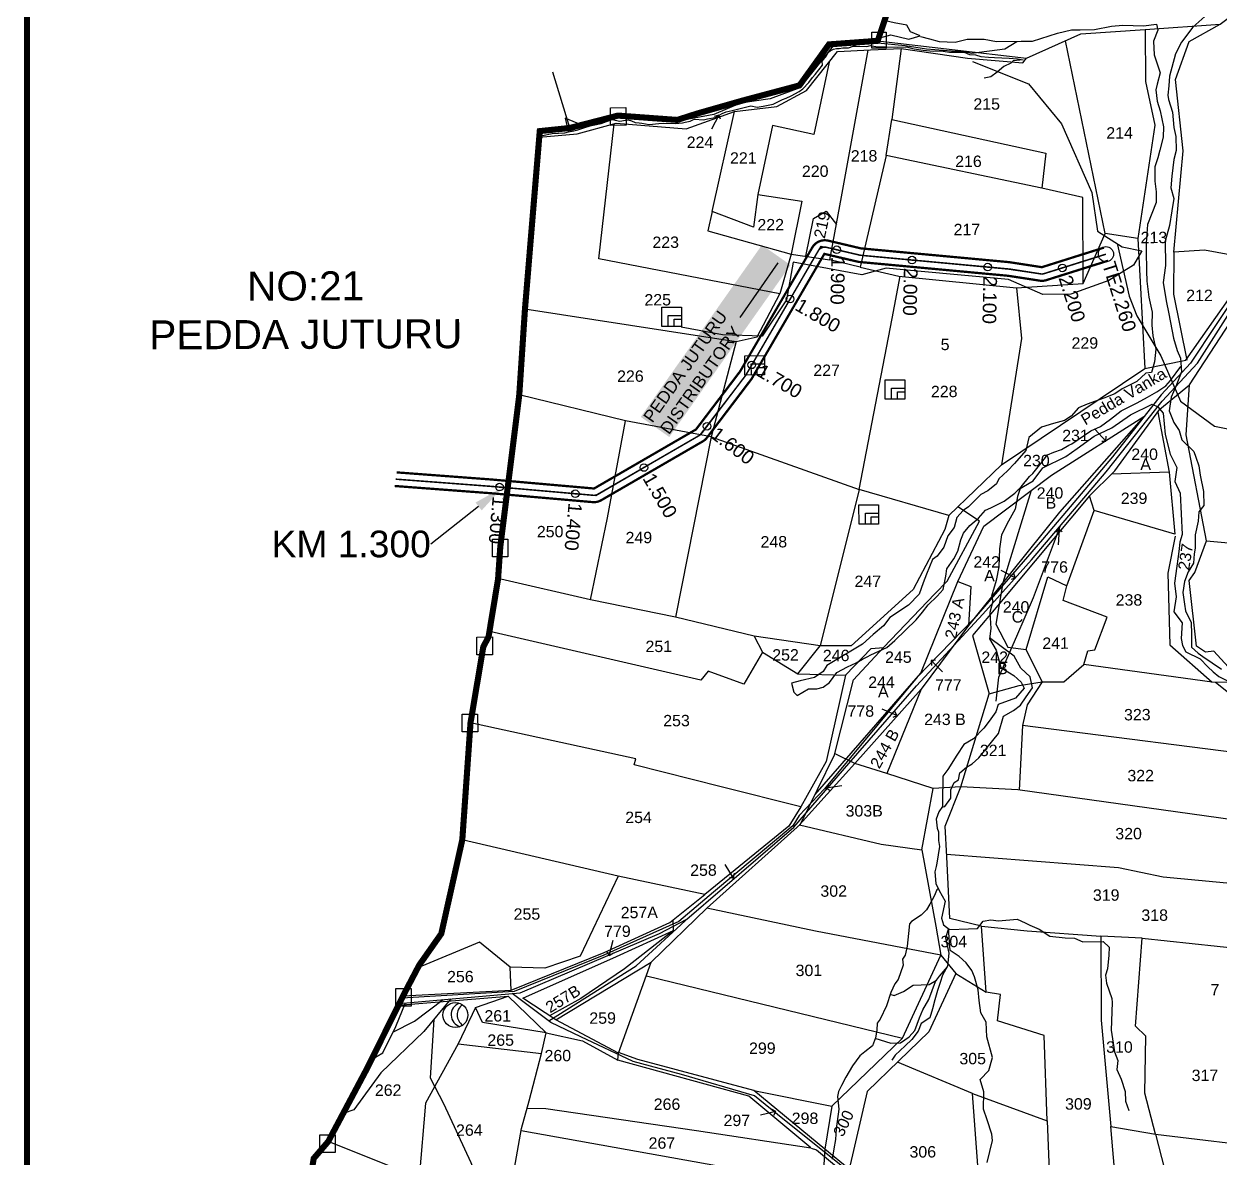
# Model space of a CAD drawing. Header units: inches. Extents: x 208632 to 221797, y 1591440 to 1598854.
# Drawn here: x 208632 to 210205, y 1593065 to 1594556 of the extents above; entities that cross this region are included whole.
import ezdxf
from ezdxf import colors
from ezdxf.entities.mleader import LeaderData, LeaderLine
from ezdxf.enums import TextEntityAlignment as Align
from ezdxf.math import Vec2, Vec3

# ---------------------------------------------------------------- set-up
doc = ezdxf.new("R2010")
doc.units = ezdxf.units.IN
doc.header["$LTSCALE"] = 15
doc.header["$MEASUREMENT"] = 0
doc.header["$PDMODE"] = 32
doc.header["$PDSIZE"] = 10
doc.linetypes.add('HIDDEN2', pattern=[0.1875, 0.125, -0.0625])
for name, color, linetype in [('BOUNDRY STONES', 240, 'Continuous'), ('CANAL1', 7, 'Continuous'), ('CSMark', 72, 'Continuous'), ('DIMENSION', 1, 'Continuous'), ('PAPER SIZE', 5, 'Continuous'), ('PLOTS', 7, 'Continuous'), ('PLOTS NO', 7, 'Continuous'), ('ROADS', 1, 'Continuous'), ('STREAMS', 4, 'Continuous'), ('STRUCTURE', 5, 'Continuous'), ('text2', 7, 'Continuous'), ('VILLAGE BOUNDRY', 5, 'Continuous'), ('VILLAGE STONES', 240, 'Continuous'), ('wells', 7, 'Continuous')]:
    doc.layers.add(name, color=color, linetype=linetype)
doc.styles.add('FONT1', font='Arial')
doc.styles.get("Standard").update_dxf_attribs({"font": 'arial.ttf'})
doc.dimstyles.get("Standard").update_dxf_attribs({"dimtxt": 0.18, "dimasz": 0.18, "dimexe": 0.18, "dimexo": 0.0625, "dimgap": 0.09, "dimtad": 0, "dimtih": 1, "dimtoh": 1, "dimdec": 4, "dimzin": 0, "dimdsep": 46, "dimtxsty": 'Standard', "dimcen": 0.09, "dimadec": 0, "dimazin": 0, "dimtfac": 1, "dimtdec": 4, "dimtofl": 0, "dimtmove": 0, "dimatfit": 3, "dimfxl": 1, "dimtolj": 1, "dimtzin": 0, "dimarcsym": 0})

# ---------------------------------------------------------------- blocks, each defined once
blk = doc.blocks.new('GGGGGFDGG')
at = {"layer": 'PLOTS NO', "color": 0}
for points in [[(17673.9, 8953.1), (17670.6, 8947.5), (17677, 8943.1)], [(17670.6, 8947.5), (17695.6, 8952)]]:
    blk.add_lwpolyline(points, dxfattribs=at)

msp = doc.modelspace()

# ---------------------------------------------------------------- linework, layer by layer
at = {"layer": 'BOUNDRY STONES'}
for points in [[(209746.7, 1594545.3), (209765.7, 1594545.4), (209765.8, 1594524.3), (209746.8, 1594524.2)], [(209403.3, 1594445.9), (209423.6, 1594446), (209423.7, 1594422.7), (209403.4, 1594422.6)], [(209248, 1593878.7), (209268.3, 1593878.8), (209268.4, 1593855.5), (209248.1, 1593855.4)], [(209227.7, 1593749.9), (209248, 1593750), (209248.1, 1593726.7), (209227.8, 1593726.6)], [(209208.4, 1593648.6), (209228.6, 1593648.7), (209228.7, 1593625.4), (209208.5, 1593625.3)], [(209121, 1593287.7), (209141.3, 1593287.8), (209141.4, 1593264.5), (209121.1, 1593264.4)], [(209021.1, 1593095.5), (209041.3, 1593095.6), (209041.4, 1593072.3), (209021.1, 1593072.2)]]:
    msp.add_lwpolyline(points, close=True, dxfattribs=at)
for points in [[(209349.7, 1594419.2), (209327.6, 1594492.7)], [(209343.5, 1594432.2), (209347.6, 1594415.2), (209364.6, 1594423.3), (209343.5, 1594432.2)]]:
    msp.add_lwpolyline(points, dxfattribs=at)
at = {"layer": 'CANAL1', "color": 1, "linetype": 'HIDDEN2', "ltscale": 5, "const_width": 2}
msp.add_lwpolyline([(209121, 1593957.5), (209246.8, 1593948), (209380.6, 1593936.3, 0.154393), (209386.5, 1593937.6), (209520.1, 1594015, 0.099378), (209523, 1594017.6), (209580.6, 1594093.5, 0.030479), (209581.3, 1594094.5), (209676.3, 1594257.6, -0.329876), (209687.2, 1594262.3), (209730.3, 1594252.2, 0.034639), (209731.7, 1594251.9), (209926.7, 1594233.8, -0.015186), (209927.3, 1594233.8), (209968.7, 1594227.4, 0.115055), (209973.2, 1594227.7), (210054.5, 1594253.3)], format="xyb", dxfattribs=at)
at = {"layer": 'CANAL1', "color": 200, "linetype": 'ByBlock', "ltscale": 40, "const_width": 3}
for points in [[(209122.3, 1593966.4), (209247.5, 1593957), (209381.7, 1593945.2), (209515.7, 1594022.9), (209573.5, 1594099), (209668.5, 1594262.1, -0.329876), (209689.3, 1594271.1), (209732.5, 1594260.9), (209927.5, 1594242.8, -0.015186), (209928.7, 1594242.6), (209970.3, 1594236.2), (210051.8, 1594261.9)], [(209119.7, 1593948.5), (209246.1, 1593939), (209379.9, 1593927.3, 0.154393), (209391.1, 1593929.8), (209524.6, 1594007.2, 0.099378), (209530.2, 1594012.2), (209587.8, 1594088.1, 0.030479), (209589.1, 1594090), (209684.4, 1594253.7), (209728.3, 1594243.4, 0.034639), (209730.9, 1594243), (209925.9, 1594224.9), (209967.3, 1594218.5, 0.115055), (209975.9, 1594219.1), (210057.3, 1594244.7)]]:
    msp.add_lwpolyline(points, format="xyb", dxfattribs=at)
at = {"layer": 'CSMark', "linetype": 'Continuous'}
for p in [(209700.7, 1594259.1), (209799.6, 1594245.6), (209899.1, 1594236.4), (209997.3, 1594235.3), (209639.3, 1594194.2), (209589, 1594107.8), (209530.2, 1594027), (209447.2, 1593972.8), (209257.4, 1593947.1), (209357, 1593938.3)]:
    msp.add_point(p, dxfattribs=at)
at = {"layer": 'PAPER SIZE', "color": 5, "const_width": 8}
msp.add_lwpolyline([(208636.3, 1591444.1), (214757.7, 1591444.1), (214757.7, 1598405.7), (208636.3, 1598405.7)], close=True, dxfattribs=at)
at = {"layer": 'PLOTS'}
for points in [[(209754.5, 1594533.8), (209950, 1594510.8), (210021.4, 1594542.8), (210105.9, 1594548.7), (210204.6, 1594555.7), (210267.4, 1594603.5), (210335.4, 1594631.7), (210320.1, 1594683), (210248.1, 1594726.8)], [(210105.9, 1594548.7), (210106.5, 1594480.5), (210118.7, 1594422.8), (210096.2, 1594273.8), (210053.4, 1594280.3), (210001.2, 1594533.7)], [(210479.2, 1594545), (210409.2, 1594459.2), (210324, 1594372.6), (210245.7, 1594247), (210184.2, 1594258.7), (210143.7, 1594255.9), (210155.8, 1594389.1), (210145.7, 1594483), (210163.7, 1594533.1), (210204.6, 1594555.7)], [(209309.7, 1594407.1), (209359.6, 1594411.4), (209410.9, 1594425.5), (209502.9, 1594418.3), (209566.3, 1594440.8), (209621.9, 1594447.5), (209661, 1594468.3), (209701.7, 1594519.7), (209744.9, 1594521.8), (209785.5, 1594523.7), (209872.5, 1594511.1), (209945.1, 1594505), (209950, 1594510.8)], [(209731.5, 1594236.4), (209691.7, 1594245.7), (209706.8, 1594328.7), (209741.9, 1594521.6)], [(209785.5, 1594523.7), (209772.9, 1594430.4), (209975.3, 1594386.1), (209970.4, 1594340.1), (209765.8, 1594383.2), (209772.9, 1594430.4)], [(209690.6, 1594505.7), (209670.6, 1594410.8), (209616.1, 1594422.3), (209597, 1594331.7), (209591.3, 1594288.9), (209537, 1594309.4), (209566.3, 1594440.8)], [(209597, 1594331.7), (209654.7, 1594322.9), (209640.7, 1594253.5), (209626, 1594201.1), (209387.9, 1594247.3), (209408.1, 1594424.8)], [(209765.8, 1594383.2), (209731.5, 1594236.4), (209782.4, 1594224.5), (209936.9, 1594209.1), (210024.4, 1594214.9), (210024.3, 1594327.8), (209970.4, 1594340.1)], [(209537, 1594309.4), (209531.4, 1594284.1), (209640.7, 1594253.5), (209691.7, 1594245.7)], [(209660.1, 1594250.5), (209670, 1594300.4), (209686.7, 1594309.9), (209700.2, 1594292.5)], [(210024.4, 1594214.9), (210053.4, 1594280.3)], [(210096.2, 1594273.8), (210105.5, 1594103.2), (210159.3, 1594113.9), (210227, 1594210), (210245.7, 1594247)], [(210031.7, 1593934.2), (210066.2, 1593968.6), (210125.4, 1594049.5), (210164.2, 1594081.4), (210251.6, 1594215.2), (210245.7, 1594247)], [(210143.7, 1594255.9), (210143.4, 1594200.7), (210160.6, 1594114.1)], [(209535.8, 1594013.1), (209730.1, 1593943.7), (209773.3, 1594168.7), (209784, 1594224.4)], [(209936.9, 1594209.1), (209943.6, 1594142.6), (209917, 1593976.3), (209848, 1593909.6), (209730.1, 1593943.7), (209678.8, 1593738.4), (209592.1, 1593750.9), (209488.7, 1593775.9), (209377.2, 1593798.8), (209259.1, 1593826)], [(209290.9, 1594181.6), (209568.4, 1594138.6), (209596.2, 1594144.8), (209626, 1594201.1)], [(209568.4, 1594138.6), (209535.8, 1594013.1), (209423.2, 1594034.1), (209283.4, 1594068.5)], [(209917, 1593976.3), (210047.1, 1594063.4), (210105.5, 1594103.2)], [(210186.7, 1593876.2), (210160.1, 1594015.7), (210164.2, 1594081.4)], [(209672.3, 1593543), (209811.1, 1593702.5), (209859.6, 1593823.1), (209859.6, 1593823.1), (209894.1, 1593895.8), (209983.1, 1593962.8), (210104.1, 1594039.7), (209993.5, 1593914.2), (209888, 1593782.6), (209874, 1593765.2), (209811.6, 1593681.4)], [(210122.6, 1594045.6), (210137.8, 1593966.6), (210061.6, 1593964)], [(209377.2, 1593798.8), (209399.4, 1593906.7), (209423.1, 1594034.1)], [(209535.8, 1594013.1), (209488.7, 1593775.9)], [(210137.8, 1593966.6), (210145, 1593885.2), (210038.9, 1593916.2)], [(209956.4, 1593942.7), (209919, 1593821.3), (209909.9, 1593766.9), (209925.6, 1593736.8), (209949.6, 1593733.4), (209978.1, 1593829), (210003.2, 1593817.3), (210038.9, 1593916.2), (210032.9, 1593935.7), (209914.4, 1593794.1), (209879.3, 1593752.1), (209901.2, 1593675.2), (209940.5, 1593686.4), (209970.7, 1593691.1), (209949.6, 1593733.4)], [(209649.6, 1593701.5), (209712, 1593699.6), (209746.1, 1593734.9), (209762.2, 1593736), (209829.7, 1593806.8), (209845.6, 1593823.4), (209888.1, 1593902.1), (209859.7, 1593920.9)], [(209848, 1593909.6), (209842.7, 1593891.2), (209801.3, 1593812.3), (209719.5, 1593738.4), (209678.8, 1593738.4)], [(210145.3, 1593882.7), (210136, 1593833.9), (210138.5, 1593739.5), (210194.2, 1593690.6)], [(210534.9, 1593216.7), (210499.7, 1593274.3), (210480.6, 1593276.2), (210440.3, 1593291.5), (210393.9, 1593348.8), (210306.3, 1593456.9), (210310.3, 1593512.3), (210315.7, 1593589.3), (210281.1, 1593648.9), (210234.5, 1593689.5), (210196.1, 1593731.3), (210185.5, 1593730.1), (210173.4, 1593737.8), (210163.7, 1593824.3), (210171.2, 1593834.6), (210186.7, 1593876.2), (210303.3, 1593865.8), (210331.5, 1593740.7), (210330, 1593675.5), (210234.5, 1593689.5), (210194.2, 1593690.6), (210025.5, 1593713.6)], [(209859.6, 1593823.1), (209876.7, 1593816.2), (209874, 1593765.2)], [(209970.7, 1593691.1), (209999.2, 1593690.9), (210025.5, 1593713.6), (210030.6, 1593731.7), (210040, 1593733.1), (210056.1, 1593776.2), (209998.2, 1593797.9), (210003.2, 1593817.3)], [(209602.9, 1593730.1), (209578.6, 1593687.8), (209531.6, 1593705), (209521.9, 1593693), (209244.5, 1593757.3)], [(209592.1, 1593750.9), (209602.9, 1593730.1), (209649.6, 1593701.5), (209678.8, 1593738.4)], [(209331.4, 1593246.6), (209456.9, 1593322.4), (209529.9, 1593393.5), (209653.1, 1593504), (209697.9, 1593595), (209722.5, 1593693.6), (209762.2, 1593736)], [(209712, 1593699.6), (209686.6, 1593586.5), (209653.3, 1593526.7), (209548.9, 1593553.1), (209434.3, 1593582.1), (209436.4, 1593589.6), (209219.3, 1593637.1)], [(209651.8, 1593502.9), (209724.3, 1593583.8), (209811.6, 1593681.4), (209766.5, 1593570.3)], [(209970.7, 1593691.1), (209951, 1593660.7), (209944.9, 1593633.4), (209940.4, 1593548.8)], [(210198.7, 1593690.5), (210240.8, 1593657), (210287.9, 1593589.8), (210292, 1593543), (210280.8, 1593501.4), (210292.5, 1593476.7), (210292.1, 1593419), (210319.6, 1593330.6)], [(210280.8, 1593501.4), (209938.5, 1593548.9), (209863.9, 1593552.8), (209901.2, 1593675.2)], [(210287.9, 1593589.8), (209944.9, 1593633.4)], [(209977.4, 1593113.9), (209973.1, 1593226.2), (209912.1, 1593245.2), (209915.8, 1593279.9), (209897, 1593283), (209891.1, 1593369.8), (209849.3, 1593379.8), (209845.2, 1593461.1), (209843.1, 1593501.4), (209863.9, 1593552.8), (209827.4, 1593550.7), (209766.5, 1593570.3), (209724.3, 1593583.8), (209698.7, 1593596.4)], [(209812.4, 1593470.3), (209827.4, 1593550.7)], [(209653.3, 1593526.7), (209637.9, 1593501.2), (209527.4, 1593411.2), (209413.2, 1593435.4), (209208.5, 1593483.4)], [(209651.8, 1593502.9), (209758.9, 1593477.6), (209812.4, 1593470.3), (209830.9, 1593369.7), (209837.6, 1593331.6), (209857, 1593307.5), (209821.9, 1593230.7), (209782.3, 1593192.6), (209740.5, 1593152.4), (209717.1, 1593050.5), (209685.2, 1593076.8), (209591.7, 1593153.7), (209439, 1593194.5), (209414, 1593203.5)], [(210292.1, 1593419), (210129.9, 1593434.3), (210071.2, 1593446.6), (209845, 1593463.8)], [(209413.2, 1593435.4), (209363.5, 1593330.4), (209316.8, 1593314.4), (209271.2, 1593315.8), (209230.9, 1593348.8), (209149.9, 1593315)], [(209272.6, 1593285.8), (209395.1, 1593335.3), (209481.1, 1593374.4), (209527.4, 1593411.2)], [(209450.5, 1593304.7), (209787.1, 1593222.4), (209837.6, 1593331.6), (209672.7, 1593363.3), (209529.9, 1593393.5)], [(209225.9, 1593262.9), (209203.2, 1593215.1), (209312.8, 1593202.2), (209318.7, 1593229.5), (209366.7, 1593219.1), (209412.8, 1593193.6), (209413.7, 1593202.9), (209331.4, 1593246.6), (209288.1, 1593275.1), (209411.1, 1593329.8), (209486, 1593363.9), (209485.5, 1593377.9)], [(209486, 1593363.9), (209421.5, 1593313.8), (209364.4, 1593274.8), (209323.2, 1593252)], [(209891.1, 1593369.8), (209950.9, 1593363.8), (210047.8, 1593356.8), (210048.1, 1593246.4), (210060.9, 1593106.3)], [(210119.8, 1593096.1), (210105.8, 1593150.4), (210107, 1593225.2), (210093.3, 1593238.4), (210102, 1593354.2), (210047.8, 1593356.8)], [(210102, 1593354.2), (210299.2, 1593332.8), (210286.8, 1593137.6), (210280.2, 1593077.2)], [(209130.7, 1593278.2), (209272.6, 1593285.8), (209271.2, 1593315.8)], [(209413.7, 1593202.9), (209456.9, 1593322.4)], [(209857, 1593307.5), (209897, 1593283)], [(209124.5, 1593265.8), (209268.9, 1593277.7), (209318.7, 1593229.5), (209235.2, 1593243.2), (209225.9, 1593262.9), (209268.9, 1593277.7)], [(209694.1, 1593133.1), (209787.1, 1593222.4)], [(209203.2, 1593215.1), (209160.3, 1593137.2), (209151.9, 1593038.8), (209032.3, 1593086.7)], [(209250.8, 1592950), (209261.1, 1592948.8), (209267.8, 1592999.3), (209286.5, 1593103.8), (209296.6, 1593140.1), (209312.8, 1593202.2)], [(209294, 1593130.7), (209318.1, 1593130), (209516.5, 1593101.1), (209666.6, 1593078.3), (209585.1, 1593146.1), (209412.8, 1593193.6)], [(209882.7, 1592950.8), (209887, 1593043.2), (209879.1, 1593149.7), (209780.6, 1593190.9)], [(209591.7, 1593153.7), (209694.1, 1593133.1), (209685.2, 1593076.8), (209681.9, 1593029.9), (209678.1, 1592974.5), (209614.3, 1592943.7), (209591.3, 1592881.7), (209521.3, 1592899.7), (209261.1, 1592948.8)], [(209879.1, 1593149.7), (209977.4, 1593113.9), (209982.4, 1592982.5), (209999.9, 1592947.9), (210005.7, 1592929.5)], [(209681.9, 1593029.9), (209286, 1593100.8)], [(210074.5, 1592948), (210060.9, 1593106.3), (210119.8, 1593096.1), (210159.9, 1592939.5)], [(210119.8, 1593096.1), (210280.2, 1593077.2), (210373.4, 1593074), (210383, 1593029), (210404.8, 1592999.6), (210418.3, 1592997.5)], [(209667, 1593078), (209674.1, 1593075.7), (209718.6, 1593038.5), (209738.5, 1593018), (209815.2, 1592965.7), (209899.8, 1592928.4), (209920.6, 1592926.1)]]:
    msp.add_lwpolyline(points, dxfattribs=at)
at = {"layer": 'ROADS', "color": 1}
for points in [[(210559.4, 1594654.5), (210490.6, 1594555.6), (210446.2, 1594492.4), (210362.2, 1594405.7), (210318.4, 1594356.2), (210249.9, 1594253.7), (210233.2, 1594211.8), (210165.7, 1594109.9), (210127.2, 1594068.2), (210063.2, 1593987), (209971.1, 1593878.3), (209881, 1593773.9), (209806.3, 1593697), (209684.6, 1593550.4), (209651.4, 1593515.2), (209642.8, 1593501.8), (209538.7, 1593414.4), (209492.9, 1593375.9), (209394.6, 1593331.8), (209276.7, 1593283.8), (209129.1, 1593275.1)], [(209125.7, 1593268.2), (209284.4, 1593282), (209467.7, 1593360.2), (209503.8, 1593379.2), (209644.4, 1593500), (209716.7, 1593583.5), (209805.3, 1593685.8), (209892.7, 1593779.9), (209956.5, 1593851.5), (210055, 1593967.2), (210128.5, 1594060.2), (210174.7, 1594110.1), (210253.9, 1594234.1), (210281.6, 1594292.9), (210324, 1594356.7), (210377.9, 1594415.4), (210456.8, 1594497.8), (210495.4, 1594552.5), (210533.6, 1594614)], [(209937.3, 1594532.4), (209921.4, 1594522.7), (209877.7, 1594517.1), (209868.5, 1594519.3), (209851.3, 1594520.4), (209818.5, 1594523), (209790.8, 1594527.3), (209745.5, 1594531.8), (209696, 1594527.2), (209669.1, 1594493.4), (209652.3, 1594472.2), (209613.3, 1594457.7), (209574.1, 1594451.8), (209539.3, 1594437), (209487.3, 1594427.3), (209428.5, 1594433), (209404.5, 1594431.9), (209351.6, 1594416), (209310.1, 1594412.5)], [(210069.1, 1594267.3), (210085.2, 1594198.1), (210095.2, 1594172.3), (210126.5, 1594119.8), (210152.6, 1594060.2), (210197.3, 1594027), (210263.8, 1594014.2), (210290.9, 1594009), (210328.7, 1594052.8), (210313.9, 1594165.9), (210317.7, 1594216.5), (210363.3, 1594337.1), (210414.4, 1594434.6), (210493.6, 1594524.1), (210529.3, 1594515.1), (210616.9, 1594469), (210686.4, 1594458.7), (210787.4, 1594452.9), (210827.7, 1594428.9)], [(209879.2, 1594506.8), (209952.6, 1594477.1), (209996.2, 1594424.8), (210036, 1594334.4), (210043.4, 1594283.5), (210075.7, 1594263.1), (210101.5, 1594257.7), (210090.5, 1594238.7), (210058.3, 1594218.7), (210008.2, 1594200.9), (209971.4, 1594200.4), (209926.3, 1594220.1), (209807, 1594231), (209765.7, 1594234.8), (209733.6, 1594226.1), (209643.6, 1594242.7), (209634.4, 1594193.1), (209602.8, 1594145.7), (209550.7, 1594147.4), (209496.2, 1594157.3)], [(209910.1, 1593665.6), (209913.7, 1593697), (209937.2, 1593751.2), (209959.1, 1593801.8), (209994.9, 1593896.6)], [(209322.2, 1593245.3), (209437.2, 1593317.7), (209506.8, 1593381.7)], [(209193.4, 1593274.1), (209157.9, 1593231.3), (209101.6, 1593177.1), (209065.9, 1593128.4), (209051.8, 1593123.4)], [(209089.2, 1593194.5), (209104.1, 1593203.2), (209121, 1593237.7), (209134, 1593269)], [(209117.4, 1593230.2), (209145.6, 1593245.1), (209183.2, 1593273.2)], [(209921.3, 1592932.6), (209897.9, 1592942.9), (209827.8, 1592964.9), (209759.8, 1593010.3), (209714.6, 1593048.4), (209629.8, 1593116.6), (209592.7, 1593146.5), (209496.4, 1593174.7), (209432.9, 1593192), (209364.5, 1593224.5), (209325, 1593243.2), (209274.2, 1593281.1)], [(209170.9, 1593246.9), (209166.1, 1593170.3), (209184, 1593136.7), (209219.7, 1593058.9), (209254.7, 1592971.7), (209263.8, 1592926.5), (209288.1, 1592846.7), (209301.3, 1592803.8), (209304.9, 1592720.2), (209297.9, 1592660), (209290.5, 1592630.2)]]:
    msp.add_lwpolyline(points, dxfattribs=at)
at = {"layer": 'STREAMS'}
msp.add_lwpolyline([(210196.1, 1594576.2), (210168.8, 1594551.7), (210154, 1594532), (210145.7, 1594516.6), (210138.1, 1594487.3), (210137.1, 1594474.5), (210136, 1594462.2), (210136.8, 1594456.7), (210141.9, 1594440), (210143.9, 1594419.9), (210146.5, 1594407.9), (210146.9, 1594389.4), (210143.7, 1594377.7), (210141.2, 1594355.8), (210139.8, 1594340.5), (210143.9, 1594326.5), (210141, 1594310.1), (210138.2, 1594290.8), (210132.4, 1594270.4), (210132.6, 1594238.4), (210129.8, 1594216.1), (210133.5, 1594192.1), (210137.2, 1594175), (210143.5, 1594142.8), (210148.3, 1594126.8), (210152.7, 1594116.6), (210153.9, 1594098.8), (210146.3, 1594079.5), (210140.2, 1594065.2), (210137.7, 1594047.4), (210143.6, 1594031.8), (210150.6, 1594021.6), (210154.3, 1594009), (210169.8, 1593993.9), (210172.7, 1593986.3), (210176.4, 1593975.2), (210178.3, 1593962.9), (210182.6, 1593941.3), (210183.2, 1593922.9), (210176.4, 1593914.5), (210175.7, 1593902.3), (210171.8, 1593884.2), (210171.6, 1593866.9), (210170.5, 1593859.4), (210169.7, 1593847.1), (210162.4, 1593835.5), (210157.6, 1593823.1), (210155.7, 1593808.6), (210157.7, 1593793.3), (210159.1, 1593784.3), (210166.6, 1593768.9), (210167.1, 1593753.8), (210166.8, 1593736.8), (210175.7, 1593728.7), (210181.8, 1593724.3), (210206.2, 1593707.6)], dxfattribs=at)
at = {"layer": 'STREAMS', "color": 4}
for points in [[(209752.3, 1594536.5), (209771.7, 1594541.6), (209795.4, 1594536.1), (209810.2, 1594540.3), (209797.6, 1594545.8), (209792.9, 1594554.5), (209776.3, 1594557.3), (209762.9, 1594560.7)], [(209810.8, 1594539.7), (209822.7, 1594536.5), (209835.3, 1594533.1), (209856.5, 1594532), (209871.9, 1594535.9), (209894.6, 1594536), (209910.7, 1594532.8), (209943, 1594533.3), (209958.1, 1594533.3), (209990.9, 1594543.9), (210009.2, 1594548.4), (210020.8, 1594548.4), (210039.5, 1594548.8), (210061.6, 1594553), (210076.7, 1594554.5), (210103.8, 1594553.7), (210121, 1594555.8), (210122.5, 1594548), (210117, 1594533.4), (210117.9, 1594515.4), (210125.9, 1594491.8), (210121.9, 1594477), (210120.2, 1594469.4), (210121.7, 1594454.5), (210125.8, 1594441.7), (210130, 1594420.8), (210129.7, 1594407.1), (210125.4, 1594390.2), (210122.8, 1594379.9), (210118.8, 1594368.2), (210118.9, 1594349.3), (210120.4, 1594335.3), (210120.5, 1594321.4), (210108.9, 1594292.2), (210107.3, 1594267.7), (210107.3, 1594257.5), (210107.7, 1594231.3), (210108.4, 1594217.6), (210110.8, 1594196.7), (210115.2, 1594176.9), (210115, 1594159.9), (210116.2, 1594145.9), (210120.1, 1594128.2), (210118.1, 1594111.9), (210114.4, 1594097.6), (210106.8, 1594096.9), (210095.2, 1594086.1), (210075.8, 1594076.1), (210066.2, 1594069.6), (210051.9, 1594064.1), (210029.6, 1594056.1), (210018.2, 1594051.1), (210008.7, 1594040.3), (209999.9, 1594034.5), (209985.7, 1594030.6), (209970, 1594025.9), (209953.2, 1594012.1), (209949.2, 1593995.2), (209934.1, 1593978.3), (209925.1, 1593968.4), (209913.7, 1593958), (209910.6, 1593951.5), (209899.2, 1593942.2), (209890.2, 1593937.5), (209873.7, 1593921.1), (209866.7, 1593916.1), (209858.6, 1593907.1), (209854.9, 1593894), (209846.8, 1593882.9), (209841.6, 1593868.3), (209832.6, 1593856.1), (209826.5, 1593852), (209818.5, 1593832.4), (209814.1, 1593821.4), (209809, 1593806.5), (209794.8, 1593791.9), (209770.6, 1593775.5), (209761.9, 1593764.5), (209748.5, 1593753.3), (209734.3, 1593740.5), (209687.6, 1593712.6), (209682.6, 1593704.8), (209671.3, 1593696.9), (209652.7, 1593692.4), (209641.4, 1593689.2), (209644.3, 1593677.5), (209648.7, 1593673.2), (209663.5, 1593682), (209674.6, 1593682), (209682.7, 1593684.1), (209691.1, 1593690), (209700.7, 1593703.1), (209714.9, 1593710.7), (209726.3, 1593716), (209734.7, 1593721), (209740.5, 1593723.9), (209745.4, 1593726.6), (209766.7, 1593736), (209777.1, 1593745.3), (209791.2, 1593759), (209805, 1593772.4), (209813.2, 1593782.6), (209820.9, 1593792.2), (209832.6, 1593803.8), (209840.7, 1593812.3), (209844, 1593830.1), (209845.4, 1593839.4), (209854.4, 1593852.8), (209859.6, 1593863), (209863.9, 1593877.9), (209867.4, 1593886.6), (209875.8, 1593896.6), (209886.8, 1593906.2), (209896.1, 1593916.7), (209903.3, 1593920), (209920.5, 1593928.6), (209934.8, 1593938.9), (209942.9, 1593947.3), (209953.9, 1593960.8), (209958.2, 1593964.9), (209968.7, 1593978.3), (209977.6, 1593989.4), (209986.1, 1593993.2), (209996.2, 1593996.5), (210005.5, 1594002), (210009.6, 1594004.1), (210034.7, 1594020.9), (210047.2, 1594026.8), (210060.3, 1594036.5), (210074.5, 1594047.3), (210095.4, 1594057.8), (210109, 1594065.5), (210121.5, 1594072.2), (210133.4, 1594080.4), (210139.2, 1594087.1), (210153.1, 1594105.8)], [(209309.9, 1594408.5), (209313.8, 1594409.5), (209326.8, 1594412), (209334.8, 1594412.6), (209343.4, 1594412.8), (209347.9, 1594414), (209355, 1594415.5), (209360.5, 1594416.7), (209369.5, 1594419.7), (209376.6, 1594421.9), (209380.3, 1594422.7), (209391.2, 1594425), (209398.2, 1594427.7), (209405.4, 1594430.2), (209415.4, 1594428.2), (209423.1, 1594429.4), (209426.3, 1594430.1), (209430.7, 1594428.7), (209435.6, 1594426.4), (209440.8, 1594426.1), (209444.3, 1594425.6), (209454.1, 1594423.9), (209466.6, 1594425.2), (209472.8, 1594425.4), (209488.4, 1594425), (209497.9, 1594425.9), (209501.3, 1594427), (209508.2, 1594428.3), (209511.3, 1594429.8), (209513.6, 1594430.6), (209525.5, 1594430.1), (209530.7, 1594431.3), (209541, 1594433.2), (209550.1, 1594438.2), (209555.5, 1594440.4), (209563.2, 1594442.3), (209587.7, 1594448.2), (209595.9, 1594446.4), (209603.8, 1594447.7), (209610.5, 1594449.2), (209616.9, 1594450.7), (209629.2, 1594456.7), (209634.3, 1594458.6), (209640.6, 1594461.7), (209651.4, 1594467.1), (209656.1, 1594470.6), (209663.9, 1594478.9), (209668.7, 1594485.7), (209672.3, 1594489.6), (209682.1, 1594501.9), (209681.5, 1594506.9), (209687, 1594513.9), (209688.9, 1594517.4), (209692.8, 1594521.2), (209696.2, 1594522.7), (209700.2, 1594523.7), (209703.8, 1594523.8), (209708.8, 1594524.6), (209716.3, 1594524.6), (209722.4, 1594526.7), (209726.6, 1594526.9), (209740.3, 1594526.3), (209745, 1594527.8), (209749.4, 1594526.8), (209754.6, 1594526.1), (209764.8, 1594526), (209780.6, 1594525.5), (209792.2, 1594526), (209797.3, 1594524.7), (209802.5, 1594523.1), (209814.3, 1594521.7), (209827.5, 1594520.3), (209837.5, 1594520.5), (209848.7, 1594519), (209868, 1594518.9), (209875.2, 1594515.9), (209883.1, 1594515.2), (209890, 1594513), (209900.1, 1594512.2), (209907.8, 1594511.8), (209927.3, 1594510.9), (209938.3, 1594510), (209945.9, 1594508.6), (209932.7, 1594507.6), (209929.6, 1594504.3), (209920.1, 1594500.2), (209911.3, 1594492.4), (209903.4, 1594486.3), (209894.5, 1594484.8)], [(209938.6, 1593943.6), (209959, 1593955.3), (209971.7, 1593972.5), (210001.6, 1593987.2), (210016.7, 1593997.8), (210038.8, 1594013.9), (210062.3, 1594025), (210086.7, 1594042), (210115.2, 1594056.1), (210122.5, 1594052.6), (210129.8, 1594044.2), (210132.5, 1594016), (210139, 1593990.4), (210147.6, 1593972.7), (210145, 1593954.4), (210152.1, 1593939), (210154.6, 1593884.6), (210151.5, 1593874.7), (210150.1, 1593862.5), (210147.8, 1593843), (210144.7, 1593820.6), (210146.8, 1593802.6), (210143.7, 1593783.1), (210154.5, 1593768.6), (210153.2, 1593748.2), (210154.9, 1593738.9), (210159.6, 1593730.5), (210178.4, 1593721.4), (210188.3, 1593710.6), (210195.3, 1593704.3), (210202.9, 1593697.9), (210224.5, 1593686.9)], [(209942.4, 1593946.4), (209938.3, 1593934.5), (209935.2, 1593918.2), (209926.5, 1593902.4), (209917.3, 1593884.1), (209914.8, 1593865.7), (209913.7, 1593842.1), (209910, 1593824.4), (209903.9, 1593803.7), (209905.7, 1593797.1), (209901.7, 1593782), (209903.2, 1593761.3), (209901.3, 1593747.6), (209910.3, 1593732.5), (209916.3, 1593709.9), (209933.5, 1593699.5), (209943.1, 1593690.5), (209947, 1593682.7), (209935.4, 1593669.7), (209912.7, 1593661.1), (209909.8, 1593651.8), (209900.8, 1593639.3), (209894.2, 1593630.2), (209880.3, 1593616.2), (209867.8, 1593608.6), (209858.5, 1593594.6), (209846.7, 1593575.6), (209840.3, 1593566.8), (209839.8, 1593533.4), (209839.6, 1593527), (209835, 1593520), (209831.5, 1593510.4), (209832.7, 1593498.5), (209834.2, 1593493.9), (209834.5, 1593482.2), (209835.7, 1593474.7), (209832.3, 1593452.8), (209831.2, 1593448.4), (209829.5, 1593441.2), (209831, 1593425.7), (209835.4, 1593416.5), (209843, 1593402.8), (209838.4, 1593380.4), (209840.8, 1593371.4), (209849, 1593365.6), (209873.7, 1593366.3), (209885.7, 1593366.6), (209892.9, 1593376.5), (209903.4, 1593378.3), (209913.3, 1593376.9), (209937.7, 1593378.8), (209948.2, 1593374.2), (209954.4, 1593371.3), (209966.9, 1593365.8), (209980.6, 1593356.5), (210001, 1593354.6), (210013.3, 1593353.8), (210024.1, 1593349.2), (210050.8, 1593349.8), (210058.7, 1593342.3), (210058.5, 1593331.7), (210056.5, 1593313.6), (210053.7, 1593305.2), (210055.2, 1593295), (210062.2, 1593274.7), (210062.5, 1593269.4), (210061.5, 1593233.1), (210065.7, 1593204.7), (210069.9, 1593193.3), (210069, 1593181.4), (210074.6, 1593168.6), (210079.9, 1593152.6), (210080.3, 1593139.6), (210084.4, 1593127.6)], [(209838.8, 1593526.1), (209842.9, 1593527), (209850.5, 1593538.1), (209850.7, 1593549), (209854.8, 1593558.6), (209860.9, 1593562.2), (209862.3, 1593571.2), (209871.3, 1593578.9), (209878.6, 1593583), (209887.4, 1593590.9), (209913.3, 1593623.3), (209919.9, 1593646.1), (209932.8, 1593653.5), (209942.1, 1593660.5), (209949.7, 1593671.1), (209957.8, 1593683.1), (209954.8, 1593697.4), (209942.5, 1593709.1), (209933.7, 1593724.8), (209901.4, 1593748.9)], [(209834.7, 1593419.3), (209832.1, 1593417.4), (209828.6, 1593409.1), (209823.1, 1593398.9), (209818.7, 1593391.1), (209811.5, 1593384.2), (209798.7, 1593376), (209796.3, 1593372.8), (209795.1, 1593360.2), (209793.1, 1593343.4), (209790.6, 1593331.5), (209787, 1593326.2), (209787.8, 1593318.4), (209781.4, 1593299.5), (209777.2, 1593294.1), (209771.9, 1593282.5), (209766.2, 1593265.2), (209757.9, 1593247.5), (209754, 1593242.1), (209753.5, 1593233), (209751.5, 1593223), (209747.5, 1593212.4), (209737.7, 1593204.4), (209730.9, 1593199.2), (209721.3, 1593186.2), (209712.8, 1593171.4), (209706.9, 1593160.5), (209703, 1593152.5), (209701.8, 1593146), (209703.3, 1593129), (209699.9, 1593103.4), (209699, 1593089.3), (209696.7, 1593077.2), (209694.5, 1593063.3)], [(209898.2, 1593059.2), (209905.6, 1593088.1), (209904.6, 1593096.5), (209898.2, 1593115.2), (209893.6, 1593129.4), (209894.1, 1593152), (209889.3, 1593168.3), (209900.7, 1593180.1), (209905.4, 1593197.3), (209897.8, 1593224.4), (209897.1, 1593243.6), (209890.1, 1593256), (209887.9, 1593272), (209886.4, 1593286.1), (209881.8, 1593303.3), (209878.1, 1593311.4), (209870.8, 1593321.4), (209861.4, 1593330.1), (209849.9, 1593337.6), (209847.7, 1593366.8), (209843.8, 1593354.4), (209848.1, 1593334.5), (209846.4, 1593317), (209839.8, 1593305.2), (209836.8, 1593295.9), (209833.2, 1593285), (209829.4, 1593272.9), (209826.4, 1593261.1), (209822.8, 1593249.4), (209811.7, 1593241.8), (209807.8, 1593231.8), (209799.4, 1593220.6), (209790.4, 1593212.4), (209777.5, 1593200.3), (209773, 1593193.6)], [(209750.7, 1593222.4), (209771.6, 1593215.8), (209784.5, 1593216.2), (209796, 1593224.4), (209803.2, 1593232.5), (209809.5, 1593249.1), (209813.6, 1593259.7), (209821.7, 1593273.3), (209830.4, 1593297), (209835.8, 1593304), (209846.3, 1593316.1)], [(209770.4, 1593280.2), (209776.1, 1593278.7), (209788.5, 1593283.9), (209801.1, 1593292.4), (209822, 1593293.1), (209831.9, 1593298.6)]]:
    msp.add_lwpolyline(points, dxfattribs=at)
at = {"layer": 'text2', "color": 0, "linetype": 'Continuous'}
msp.add_lwpolyline([(209121, 1593957.5), (209246.8, 1593948), (209383.8, 1593936), (209521.8, 1594016), (209581, 1594094), (209680, 1594264), (209731, 1594252), (209927, 1594233.8), (209971, 1594227), (210054.5, 1594253.3)], dxfattribs=at)
at = {"layer": 'text2', "linetype": 'Continuous'}
msp.add_circle((210054.5, 1594253.3), 10, dxfattribs=at)
at = {"layer": 'VILLAGE BOUNDRY', "linetype": 'HIDDEN2', "ltscale": 8, "const_width": 8}
msp.add_lwpolyline([(208997.5, 1592966.7), (209013.2, 1593064.4), (209032.3, 1593086.7), (209083.3, 1593182.7), (209130.7, 1593278.2), (209151.8, 1593318.5), (209180.9, 1593359.9), (209208.5, 1593483.4), (209219.3, 1593637.1), (209236.1, 1593737), (209243, 1593750.2), (209255.5, 1593826.1), (209258.4, 1593868.1), (209283.4, 1594068.5), (209290.9, 1594181.6), (209310.3, 1594415.1), (209349.7, 1594419.2), (209413, 1594435.5), (209491, 1594429.8), (209516.9, 1594438.1), (209578.2, 1594455.6), (209651.7, 1594475.2), (209690.4, 1594529.1), (209754.5, 1594533.8), (209781.1, 1594612.8)], dxfattribs=at)
at = {"layer": 'wells', "color": 0}
for points in [[(209496.5, 1594158.2), (209470.8, 1594158.1), (209470.7, 1594183.5), (209496.4, 1594183.6)], [(209496.5, 1594158.2), (209479.1, 1594158.1), (209479.1, 1594172.7), (209496.4, 1594172.8)], [(209496.5, 1594158.2), (209486.8, 1594158.2), (209486.8, 1594167.9), (209496.4, 1594168)], [(209605.7, 1594094.5), (209580, 1594094.4), (209579.9, 1594119.8), (209605.6, 1594119.9)], [(209605.7, 1594094.5), (209588.4, 1594094.4), (209588.3, 1594109), (209605.7, 1594109.1)], [(209605.7, 1594094.5), (209596, 1594094.5), (209596, 1594104.2), (209605.7, 1594104.3)], [(209790.1, 1594062.6), (209764.4, 1594062.5), (209764.3, 1594087.9), (209790, 1594088)], [(209790.1, 1594062.6), (209772.7, 1594062.5), (209772.7, 1594077.2), (209790, 1594077.2)], [(209790.1, 1594062.6), (209780.4, 1594062.6), (209780.4, 1594072.4), (209790.1, 1594072.4)], [(209755.7, 1593898.4), (209730, 1593898.3), (209729.9, 1593923.6), (209755.6, 1593923.7)], [(209755.7, 1593898.4), (209738.3, 1593898.3), (209738.3, 1593912.9), (209755.6, 1593913)], [(209755.7, 1593898.4), (209746, 1593898.3), (209746, 1593908.1), (209755.7, 1593908.1)]]:
    msp.add_lwpolyline(points, close=True, dxfattribs=at)
msp.add_circle((209199.4, 1593252.9), 16.4, dxfattribs=at)
for centre, start, end in [((209210.3, 1593253.3), 111.4047, 252.828), ((209218.2, 1593253), 125.3285, 235.5921)]:
    msp.add_arc(centre, 16.4, start, end, dxfattribs=at)

# ---------------------------------------------------------------- block references
at = {"layer": 'PLOTS NO', "xscale": 0.8170786237207841, "yscale": 0.8170786237207841, "zscale": 0.8170786237207841}
for p, rotation in [((212924.8, 1610263), 231.093303929999), ((223823.3, 1585503.1), 121.443365882635), ((206398.7, 1609671.3), 255.9774032528705), ((225814, 1590701.6), 142.0069610443911), ((195599.3, 1601435.4), 304.6681895212623), ((225822.1, 1591514.6), 145.5745521469599), ((194929.1, 1586909.3), 357.3775415593445), ((221513.3, 1582517.7), 110.731652898868), ((209865.6, 1577154.3), 64.78781170968959), ((223609.1, 1601264.1), 183.3337888855374)]:
    msp.add_blockref('GGGGGFDGG', p, dxfattribs=dict(at, rotation=rotation))

# ---------------------------------------------------------------- texts
at = {"layer": 'CSMark', "color": 1, "linetype": 'Continuous', "style": 'FONT1'}
for s, rotation, p in [('1.900', 268.7752, (209701.3, 1594186.9)), ('2.000', 268.7752, (209796.6, 1594172.3)), ('2.100', 268.7752, (209901.1, 1594161.5)), ('1.300', 265.1075, (209252.1, 1593872.2)), ('1.400', 265.1075, (209351.8, 1593863.5))]:
    msp.add_text(s, height=18, rotation=rotation, dxfattribs=at).set_placement(p, align=Align.MIDDLE_RIGHT)
for s, rotation, p in [('TE2.260', 287.468, (210057.9, 1594242.8)), ('2.200', 287.468, (210000.6, 1594224.8)), ('1.800', 329.7855, (209648.8, 1594188.6)), ('1.700', 329.7855, (209598.5, 1594102.2)), ('1.600', 322.8024, (209538.9, 1594020.4)), ('1.500', 300.1013, (209452.7, 1593963.2))]:
    msp.add_text(s, height=18, rotation=rotation, dxfattribs=at).set_placement(p, align=Align.MIDDLE_LEFT)
at = {"layer": 'DIMENSION', "insert": (209002.5, 1594230.6), "char_height": 38.139, "width": 467.714, "attachment_point": 2, "rotation": 0.2399}
msp.add_mtext('NO:21\\PPEDDA JUTURU ', dxfattribs=at)
at = {"layer": 'PLOTS NO'}
for s, rotation, p in [('215', 0.2399, (209880.3, 1594443.2)), ('214', 0.2399, (210055, 1594405.2)), ('224', 0.2399, (209503.5, 1594392.9)), ('221', 0.2399, (209560.4, 1594372.2)), ('218', 0.2399, (209719.1, 1594375)), ('220', 0.2399, (209654.9, 1594354.8)), ('216', 0.2399, (209856.3, 1594367.8)), ('219', 77.8023, (209684.9, 1594273.1)), ('222', 0.2399, (209596.4, 1594284.5)), ('217', 0.2399, (209854.3, 1594278.2)), ('223', 0.2399, (209458.4, 1594261.4)), ('213', 0.2399, (210100.1, 1594267.7)), ('225', 0.2399, (209447.9, 1594185.8)), ('212', 0.2399, (210160, 1594191.5)), ('5', 0.2399, (209837.3, 1594127.1)), ('229', 0.2399, (210009.3, 1594128.9)), ('227', 0.2399, (209669.9, 1594093.1)), ('226', 0.2399, (209412, 1594085.4)), ('Pedda Vanka', 30.62, (210027.3, 1594027.9)), ('228', 0.2399, (209824.5, 1594065.2)), ('231', 0.2399, (209997, 1594007.4)), ('240', 0.2399, (210087.9, 1593982.7)), ('230', 0.2399, (209945.6, 1593974.4)), ('A', 0.2399, (210099.7, 1593969.7)), ('240', 0.2399, (209963.5, 1593931.7)), ('B', 0.2399, (209975.2, 1593918.7)), ('239', 0.2399, (210074, 1593924.8)), ('250', 0.2399, (209306.5, 1593881)), ('249', 0.2399, (209423.1, 1593873.2)), ('248', 0.2399, (209600.5, 1593867.6)), ('237', 81.3508, (210163.8, 1593836.9)), ('242', 0.2399, (209880.3, 1593841.1)), ('A', 0.2399, (209894.4, 1593823.1)), ('776', 0.2399, (209969.6, 1593834.4)), ('247', 0.2399, (209724, 1593815.6)), ('238', 0.2399, (210067.3, 1593791.1)), ('243 A', 77.9925, (209857.2, 1593746.6)), ('240', 0.2399, (209918.9, 1593781.9)), ('C', 0.2399, (209930.6, 1593768.9)), ('251', 0.2399, (209449.3, 1593730.1)), ('241', 0.2399, (209970.9, 1593734.3)), ('252', 0.2399, (209615.9, 1593718.9)), ('246', 0.2399, (209682.4, 1593718.1)), ('245', 0.2399, (209764.2, 1593715.9)), ('242', 0.2399, (209890.8, 1593715.8)), ('B', 0.2399, (209911.5, 1593701)), ('244', 0.2399, (209742, 1593683)), ('777', 0.2399, (209829.9, 1593679.3)), ('A', 0.2399, (209754.9, 1593670.8)), ('253', 0.2399, (209472.6, 1593632.5)), ('778', 0.2399, (209714.8, 1593645)), ('243 B', 0.2399, (209815.5, 1593634.1)), ('323', 0.2399, (210078.3, 1593640.3)), ('244 B', 60.4715, (209756.6, 1593575.7)), ('321', 0.2399, (209888.8, 1593593.3)), ('322', 0.2399, (210082.7, 1593560.2)), ('254', 0.2399, (209422.7, 1593505.3)), ('303B', 0.2399, (209712.3, 1593513.8)), ('320', 0.2399, (210066.8, 1593483.9)), ('258', 0.2399, (209508, 1593435.9)), ('302', 0.2399, (209679.2, 1593408.4)), ('319', 0.2399, (210037.4, 1593403.1)), ('257A', 0.2399, (209416.7, 1593380.2)), ('255', 0.2399, (209276, 1593378.2)), ('318', 0.2399, (210101.1, 1593376.7)), ('779', 0.2399, (209394.9, 1593355.5)), ('304', 0.2399, (209837.1, 1593342)), ('301', 0.2399, (209646.6, 1593304.1)), ('256', 0.2399, (209188.5, 1593295.9)), ('257B', 31.6452, (209323.9, 1593255.1)), ('7', 0.2399, (210192, 1593278.7)), ('261', 0.2399, (209237.6, 1593244.3)), ('259', 0.2399, (209375.5, 1593241.4)), ('265', 0.2399, (209241.5, 1593212.4)), ('260', 0.2399, (209316.6, 1593192)), ('299', 0.2399, (209585.4, 1593201.8)), ('310', 0.2399, (210054.8, 1593203.3)), ('305', 0.2399, (209861.9, 1593188.1)), ('317', 0.2399, (210167.2, 1593166.1)), ('262', 0.2399, (209093.6, 1593146.6)), ('266', 0.2399, (209460.1, 1593128.2)), ('309', 0.2399, (210000.8, 1593128.5)), ('300', 64.4226, (209708.7, 1593091.6)), ('297', 0.2399, (209551.9, 1593106.9)), ('298', 0.2399, (209641.5, 1593109.6)), ('264', 0.2399, (209200.3, 1593094.1)), ('267', 0.2399, (209453.4, 1593077.1)), ('306', 0.2399, (209796.3, 1593065.5))]:
    msp.add_text(s, height=15, rotation=rotation, dxfattribs=at).set_placement(p)
at = {"layer": 'STRUCTURE', "color": 5, "insert": (209445.3, 1594039.7), "char_height": 16, "width": 273.397, "attachment_point": 1, "rotation": 54.8385, "style": 'FONT1', "bg_fill": 1, "box_fill_scale": 1.1, "bg_fill_color": 7, "bg_fill_true_color": 16777215, "bg_fill_transparency": 0}
msp.add_mtext('{\\C1;PEDDA JUTURU DISTRIBUTORY}', dxfattribs=at)

# ---------------------------------------------------------------- leaders
at = {"layer": 'PAPER SIZE', "color": 1}
msp.add_leader([(209623.2, 1594241.8), (209573.1, 1594169.9)], dimstyle='Standard', override={"dimasz": 40, "dimgap": 0.09, "dimtad": 0, "dimtfill": 2, "dimtfillclr": 5}, dxfattribs=at)
at = {"layer": 'VILLAGE STONES', "color": 1}
ml = msp.add_multileader_mtext('Standard', dxfattribs=at)
ml.set_content('KM 1.300', color=1)
ml.set_leader_properties()
ml.build(insert=Vec2(0, 0))
ml.multileader.update_dxf_attribs({"dogleg_length": 0.36, "arrow_head_size": 40})
ctx = ml.context
ctx.base_point, ctx.char_height, ctx.arrow_head_size, ctx.landing_gap_size, ctx.plane_origin = Vec3(208963.6, 1593872), 35, 40, 0.09, Vec3(210186.7, 1594289.9)
ctx.text_align_type = 2
notes = []
notes.append((ctx, [(1, (1, 1, 0), (209167.2, 1593872), (-1, 0), 1.396927018504357e-11, [(0, [(209261.3, 1593946.4)], 0, [])])]))
ctx.mtext.insert, ctx.mtext.alignment, ctx.mtext.flow_direction = Vec3(209167.1, 1593889.8), 3, 5
for ctx, leaders in notes:
    for number, flags, end, landing, length, lines in leaders:
        leader = LeaderData()
        leader.index, (leader.has_last_leader_line, leader.has_dogleg_vector, leader.attachment_direction) = number, flags
        leader.last_leader_point, leader.dogleg_vector, leader.dogleg_length = Vec3(end), Vec3(landing), length
        for number, points, colour, breaks in lines:
            line = LeaderLine()
            line.index, line.vertices, line.color, line.breaks = number, Vec3.list(points), colors.encode_raw_color(colour), breaks
            leader.lines.append(line)
        ctx.leaders.append(leader)

doc.saveas('drawing.dxf')
